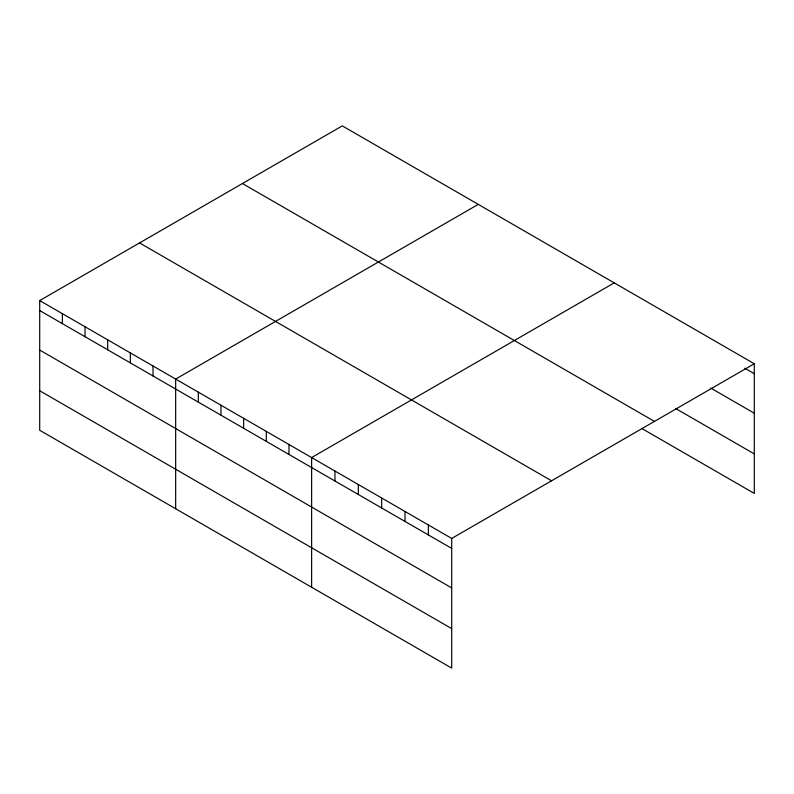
<?xml version="1.0" encoding="UTF-8"?>
<svg xmlns="http://www.w3.org/2000/svg" width="794" height="794" viewBox="0 0 794 794"><rect width="100%" height="100%" fill="white"/><g stroke="black" fill="none" stroke-linecap="round" stroke-linejoin="round"><path stroke-width="1.19" d="M39.7 300.579L451.707 538.441L451.707 668.121L39.7 430.259L39.7 300.579L342.293 125.879L754.3 363.741L754.3 493.421L641.81 428.482M478.256 204.376L175.663 379.075L175.663 508.756M614.219 282.872L311.625 457.572L311.625 587.252M451.707 538.441L754.3 363.741M744.752 368.198L754.3 373.706M710.789 388.097L754.3 413.217M675.773 408.582L754.3 453.92M242.438 183.523L654.445 421.396M139.555 242.924L551.562 480.797M39.7 310.543L451.707 548.406M39.7 350.045L451.707 587.917M39.7 390.747L451.707 628.62M428.363 524.963L428.363 534.928M405.009 511.485L405.009 521.45M381.666 498.007L381.666 507.971M358.322 484.529L358.322 494.493M334.969 471.05L334.969 481.015M288.966 444.481L288.966 454.456M266.308 431.4L266.308 441.365M243.649 418.319L243.649 428.284M220.98 405.238L220.98 415.202M198.321 392.157L198.321 402.121M153.004 365.984L153.004 375.949M130.345 352.903L130.345 362.868M107.686 339.822L107.686 349.787M85.018 326.741L85.018 336.706M62.359 313.66L62.359 323.624"/></g></svg>
